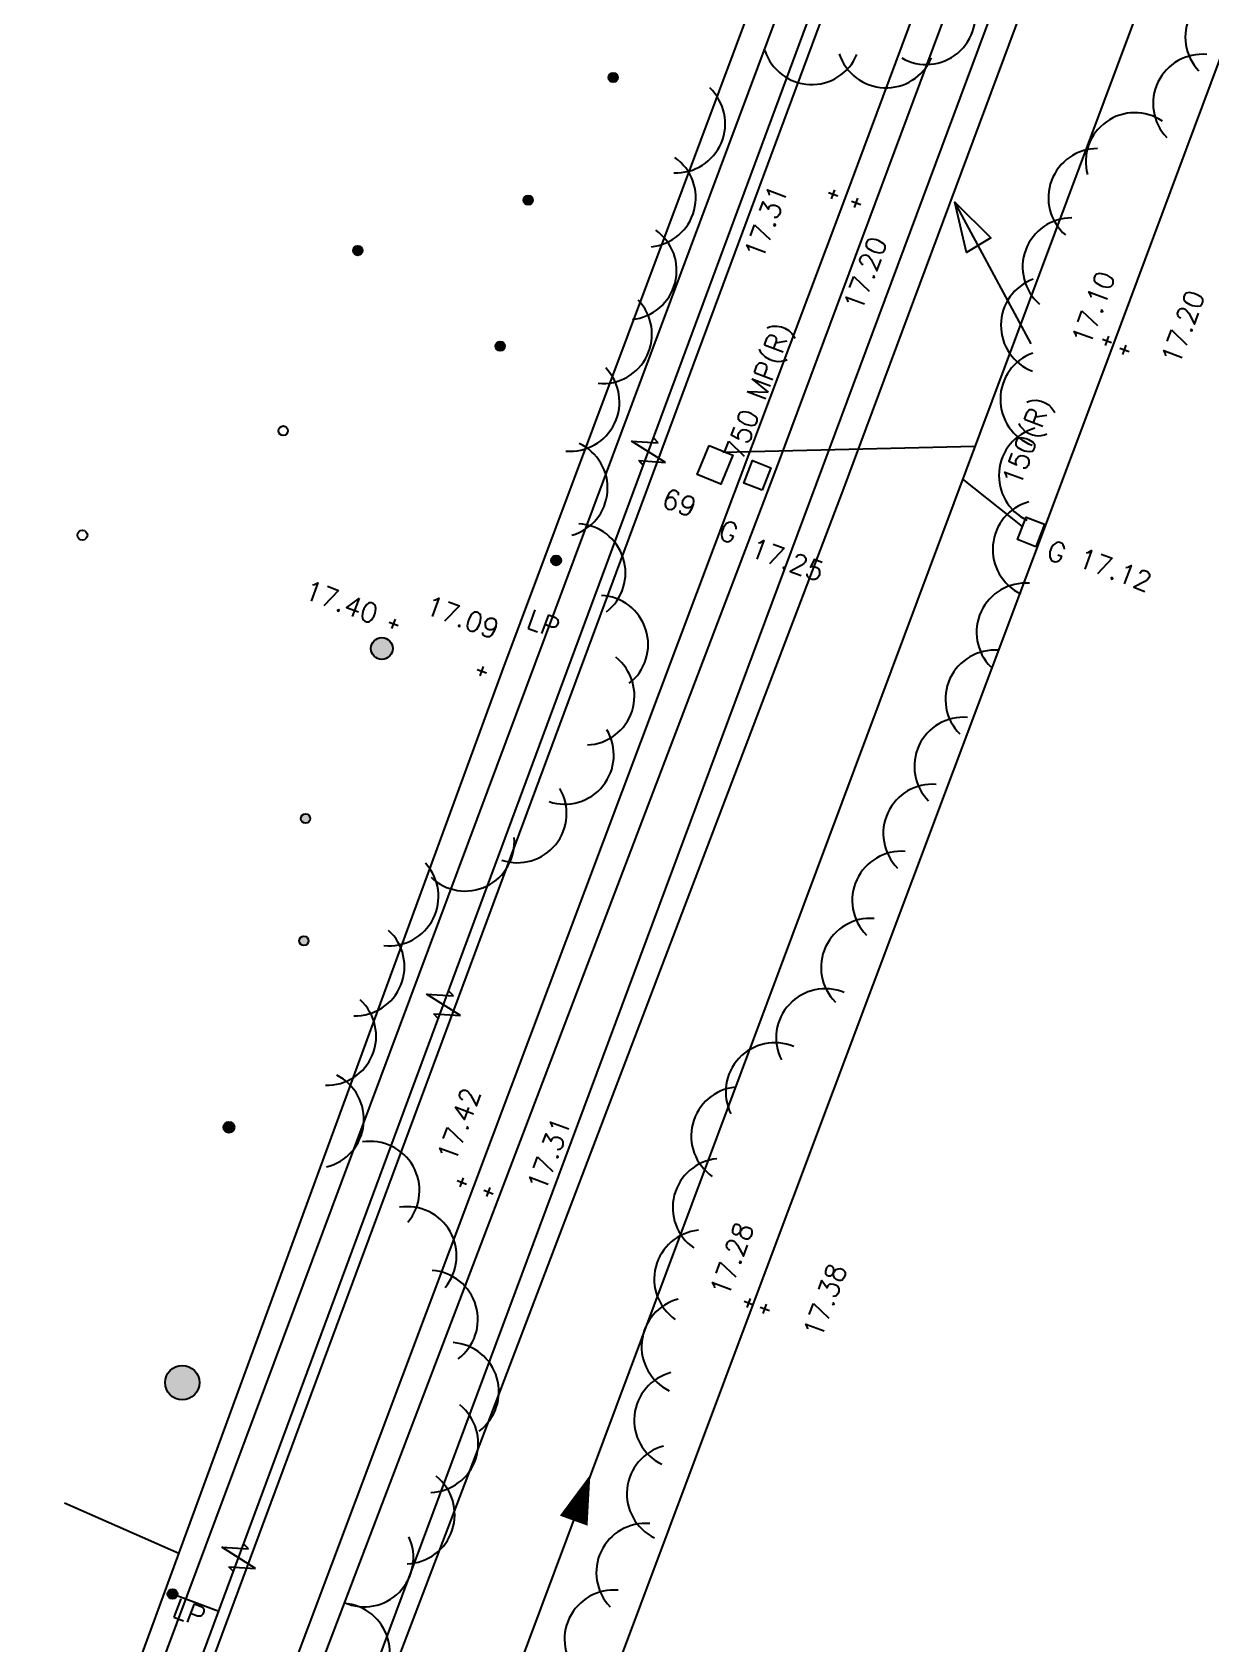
# Model space of a CAD drawing. Header units: millimetres. Extents: x 521005098 to 521837086, y 174609906 to 175681253.
# Drawn here: x 521472664 to 521496642, y 174689188 to 174721978 of the extents above; entities that cross this region are included whole.
import ezdxf

# ---------------------------------------------------------------- set-up
doc = ezdxf.new("R2010")
doc.units = ezdxf.units.MM
doc.header["$LTSCALE"] = 200
doc.linetypes.add('layout$0$survey$0$DASHED', pattern=[19.05, 12.7, -6.35])
for name, color, linetype in [('layout$0$survey$0$BOUNDARY', 8, 'Continuous'), ('layout$0$survey$0$BT', 8, 'Continuous'), ('layout$0$survey$0$CATV', 8, 'Continuous'), ('layout$0$survey$0$DETAIL', 8, 'Continuous'), ('layout$0$survey$0$ELEC', 8, 'Continuous'), ('layout$0$survey$0$GAS', 8, 'Continuous'), ('layout$0$survey$0$LEVEL', 8, 'Continuous'), ('layout$0$survey$0$MH_NUMBER', 8, 'Continuous'), ('layout$0$survey$0$ROAD', 8, 'Continuous'), ('layout$0$survey$0$SERVICE', 8, 'Continuous'), ('layout$0$survey$0$STORM', 3, 'Continuous'), ('layout$0$survey$0$TEXT_SERVICE', 8, 'Continuous'), ('layout$0$survey$0$VEGETATION', 8, 'Continuous'), ('layout$0$survey$0$WATER', 8, 'Continuous')]:
    doc.layers.add(name, color=color, linetype=linetype)
doc.styles.add('layout$0$survey$0$ROMANS', font='Romans.shx')

# ---------------------------------------------------------------- blocks, each defined once
blk = doc.blocks.new('layout')
at = {"layer": 'layout$0$survey$0$SERVICE', "linetype": 'Continuous'}
h = blk.add_hatch(color=256, dxfattribs=at)
edge = h.paths.add_edge_path()
edge.add_arc((521483323.9, 174711230.3), 100, 0, 360)
h = blk.add_hatch(color=256, dxfattribs=at)
edge = h.paths.add_edge_path()
edge.add_arc((521475517.9, 174690200.5), 100, 0, 360)
at = {"layer": 'layout$0$survey$0$VEGETATION', "linetype": 'Continuous'}
h = blk.add_hatch(color=256, dxfattribs=at)
edge = h.paths.add_edge_path()
edge.add_arc((521484485, 174721054.6), 95.5, 0, 360)
h = blk.add_hatch(color=256, dxfattribs=at)
edge = h.paths.add_edge_path()
edge.add_arc((521482755.2, 174718559.7), 95.5, 0, 360)
h = blk.add_hatch(color=256, dxfattribs=at)
edge = h.paths.add_edge_path()
edge.add_arc((521479287.1, 174717533.8), 95.5, 0, 360)
h = blk.add_hatch(color=256, dxfattribs=at)
edge = h.paths.add_edge_path()
edge.add_arc((521482185.1, 174715590.3), 95.5, 0, 360)
h = blk.add_hatch(color=256, dxfattribs=at)
edge = h.paths.add_edge_path()
edge.add_arc((521465102.1, 174703499.3), 445.6, 0, 360)
edge = h.paths.add_edge_path()
edge.add_arc((521478192.5, 174703490.5), 95.5, 0, 360)
edge = h.paths.add_edge_path()
edge.add_arc((521478226.6, 174705977.2), 95.5, 0, 360)
edge = h.paths.add_edge_path()
edge.add_arc((521479776.5, 174709438.4), 222.8, 0, 360)
edge = h.paths.add_edge_path()
edge.add_arc((521468838.4, 174713015.5), 95.5, 0, 360)
edge = h.paths.add_edge_path()
edge.add_arc((521466948, 174708161.4), 95.5, 0, 360)
h = blk.add_hatch(color=256, dxfattribs=at)
edge = h.paths.add_edge_path()
edge.add_arc((521476666.5, 174699697.9), 111.4, 0, 360)
h = blk.add_hatch(color=256, dxfattribs=at)
edge = h.paths.add_edge_path()
edge.add_arc((521475715.9, 174694501.3), 350.1, 0, 360)
at = {"layer": 'layout$0$survey$0$BOUNDARY', "linetype": 'Continuous'}
for p, q in [((521482225.6, 174708969.2), (521489167.7, 174727539.3)), ((521474650.4, 174688308.8), (521482225.6, 174708969.2))]:
    blk.add_line(p, q, dxfattribs=at)
at = {"layer": 'layout$0$survey$0$BT', "linetype": 'Continuous', "flags": 128}
blk.add_lwpolyline([(521462408.7, 174654273), (521504176.2, 174766131)], dxfattribs=at)
at = {"layer": 'layout$0$survey$0$CATV', "linetype": 'Continuous', "flags": 128}
blk.add_lwpolyline([(521492829.5, 174733328.8), (521451182.9, 174621134.1)], dxfattribs=at)
at = {"layer": 'layout$0$survey$0$DETAIL', "linetype": 'layout$0$survey$0$DASHED', "flags": 128}
blk.add_lwpolyline([(521475645.6, 174691023.2), (521469656, 174693676.4), (521466080.3, 174695347.3), (521464578.7, 174695414.3), (521462892, 174693926.2), (521461550.2, 174691529), (521459349.3, 174689942.5), (521456561.2, 174689959.9), (521454858.8, 174691119.8), (521460316.8, 174702774.7), (521465811.4, 174723125.7), (521472596.9, 174738823.8), (521473348.1, 174741183.1), (521474209.2, 174744545.6), (521474824.2, 174747188.6)], dxfattribs=at)
at = {"layer": 'layout$0$survey$0$DETAIL', "linetype": 'Continuous'}
for centre, radius in [((521477771.8, 174713870.3), 95.5), ((521473685.6, 174711744.5), 100)]:
    blk.add_circle(centre, radius, dxfattribs=at)
at = {"layer": 'layout$0$survey$0$ELEC'}
for p, q in [((521484858.7, 174713660), (521485401.4, 174713622.1)), ((521485547.4, 174713222.7), (521484858.7, 174713660)), ((521485401.4, 174713622.1), (521485311, 174713721.2)), ((521485095, 174713161.5), (521485004.7, 174713260.7)), ((521485004.7, 174713260.7), (521485547.4, 174713222.7)), ((521480689, 174702407.7), (521481231.8, 174702369.8)), ((521481377.8, 174701970.4), (521480689, 174702407.7)), ((521481231.8, 174702369.8), (521481141.4, 174702468.9)), ((521480925.4, 174701909.2), (521480835, 174702008.4)), ((521480835, 174702008.4), (521481377.8, 174701970.4)), ((521476519.4, 174691155.4), (521477062.1, 174691117.5)), ((521477208.1, 174690718.1), (521476519.4, 174691155.4)), ((521477062.1, 174691117.5), (521476971.8, 174691216.7)), ((521476755.8, 174690656.9), (521476665.4, 174690756.1)), ((521476665.4, 174690756.1), (521477208.1, 174690718.1))]:
    blk.add_line(p, q, dxfattribs=at)
at = {"layer": 'layout$0$survey$0$ELEC', "linetype": 'Continuous', "flags": 128}
for points in [[(521453938.2, 174630117.5), (521462845.3, 174653514.2), (521472659.9, 174679603.6), (521492455.2, 174733023.9), (521508326.3, 174775119.3), (521529431.5, 174832060.3), (521564628.2, 174926839.4)], [(521475517.9, 174690200.5), (521476457.6, 174689852.3)]]:
    blk.add_lwpolyline(points, dxfattribs=at)
at = {"layer": 'layout$0$survey$0$GAS', "linetype": 'Continuous', "flags": 128}
for points in [[(521452776.1, 174620443.1), (521465925.3, 174655615.4), (521487844.9, 174713206.3), (521515170.5, 174786610), (521539921.2, 174853278.6), (521583151.6, 174969608), (521602538.7, 175021130.6)], [(521454084.6, 174619873.7), (521467233.8, 174655045.9), (521489153.5, 174712636.8), (521516479.1, 174786040.6), (521541229.7, 174852709.2), (521584460.2, 174969038.6), (521603847.2, 175020561.1)], [(521492989, 174715640.4), (521491434.1, 174718518.7), (521492166.2, 174717794.4), (521491675.8, 174717496.7), (521491434.1, 174718518.7)]]:
    blk.add_lwpolyline(points, dxfattribs=at)
at = {"layer": 'layout$0$survey$0$LEVEL', "flags": 128}
for points in [[(521488867.1, 174718715.5), (521489054.5, 174718645.7)], [(521488925.9, 174718586.9), (521488995.7, 174718774.3)], [(521489394.5, 174718412.4), (521489464.3, 174718599.9)], [(521489335.6, 174718541.1), (521489523.1, 174718471.3)], [(521494438.5, 174715735.4), (521494625.9, 174715665.6)], [(521494497.3, 174715606.8), (521494567.1, 174715794.2)], [(521494852.6, 174715423.5), (521494922.4, 174715610.9)], [(521494793.8, 174715552.1), (521494981.2, 174715482.3)], [(521479981.9, 174709848.2), (521480051.7, 174710035.6)], [(521479923.1, 174709976.8), (521480110.5, 174709907)], [(521481778, 174708885.2), (521481847.8, 174709072.7)], [(521481719.2, 174709013.9), (521481906.6, 174708944.1)], [(521481312.4, 174698611.9), (521481499.8, 174698542.1)], [(521481371.2, 174698483.3), (521481441, 174698670.7)], [(521481855.6, 174698414.1), (521482043, 174698344.3)], [(521481914.4, 174698285.5), (521481984.2, 174698472.9)], [(521487149.4, 174696156.4), (521487336.8, 174696086.6)], [(521487208.2, 174696027.8), (521487278, 174696215.2)], [(521487475.2, 174696036.3), (521487662.6, 174695966.6)], [(521487534, 174695907.7), (521487603.8, 174696095.2)]]:
    blk.add_lwpolyline(points, dxfattribs=at)
at = {"layer": 'layout$0$survey$0$ROAD', "linetype": 'Continuous', "flags": 128}
for points in [[(521458998.2, 174620502.2), (521464340.4, 174634734.1), (521471543.8, 174653904), (521479105.8, 174674151.3), (521487334.6, 174696088.7), (521494653.2, 174715604.4), (521501832.8, 174734832.1), (521509255.2, 174754796.2), (521518544.7, 174779628.9), (521526408.1, 174800872.4), (521534508.3, 174822705.3), (521542913.9, 174845337.3), (521550827.2, 174866665.8), (521557707.1, 174885238.5), (521566400.8, 174908600.7), (521582455, 174951875.1), (521598951.3, 174996297.6), (521607513.5, 175019356.9)], [(521491259.9, 174724135.4), (521489195.1, 174718593.4), (521481640.4, 174698489.8), (521473959.9, 174678035.2), (521466258.8, 174657451.3), (521459876.1, 174640511.3)]]:
    blk.add_lwpolyline(points, dxfattribs=at)
at = {"layer": 'layout$0$survey$0$SERVICE', "linetype": 'Continuous', "flags": 128}
for points in [[(521486440, 174713571.1), (521486920.5, 174713372.3), (521486675.8, 174712780.9), (521486195.3, 174712979.7)], [(521487512.5, 174712658.9), (521487140.2, 174712805.4), (521487319.7, 174713261.3), (521487691.9, 174713114.9)], [(521493080.6, 174711509.1), (521492708.4, 174711655.6), (521492887.9, 174712111.5), (521493260.1, 174711965)]]:
    blk.add_lwpolyline(points, close=True, dxfattribs=at)
at = {"layer": 'layout$0$survey$0$SERVICE', "linetype": 'Continuous'}
for centre in [(521483323.9, 174711230.3), (521475517.9, 174690200.5)]:
    blk.add_circle(centre, 100, dxfattribs=at)
at = {"layer": 'layout$0$survey$0$STORM', "linetype": 'Continuous', "flags": 128}
for points in [[(521509746.3, 174761457.9), (521456539.6, 174619114.3)], [(521486712.5, 174713433.1), (521491841.1, 174713556.1)], [(521492813.6, 174711922.8), (521491593.3, 174712893.3)]]:
    blk.add_lwpolyline(points, dxfattribs=at)
at = {"layer": 'layout$0$survey$0$STORM', "flags": 128}
blk.add_lwpolyline([(521484020.2, 174692633, 0, 600, 0), (521483680.5, 174691692.5, 600, 600, 0)], format="xyseb", dxfattribs=at)
at = {"layer": 'layout$0$survey$0$VEGETATION', "linetype": 'Continuous'}
for centre, radius in [((521484485, 174721054.6), 95.5), ((521482755.2, 174718559.7), 95.5), ((521479287.1, 174717533.8), 95.5), ((521482185.1, 174715590.3), 95.5), ((521479776.5, 174709438.4), 222.8), ((521478226.6, 174705977.2), 95.5), ((521478192.5, 174703490.5), 95.5), ((521476666.5, 174699697.9), 111.4), ((521475715.9, 174694501.3), 350.1)]:
    blk.add_circle(centre, radius, dxfattribs=at)
for centre, start, end in [((521497123.5, 174721882.1), 84.54854, 223.82027), ((521490852.6, 174722321.4), 240.18125, 19.45298), ((521488522.5, 174721913.8), 197.80968, 337.08141), ((521490036.1, 174721846.3), 197.80968, 337.08141), ((521496468.6, 174720528.3), 84.54854, 223.82027), ((521485763.7, 174720117.2), 267.55371, 46.82544), ((521495098.3, 174719340.9), 55.81052, 195.08225), ((521494338.8, 174718610.1), 89.9411, 229.21283), ((521485163.8, 174718609.8), 275.6551, 54.92684), ((521484775.6, 174717131), 275.6551, 54.92684), ((521493814, 174717200.8), 89.9411, 229.21283), ((521493372.3, 174716014.1), 109.93535, 249.20708), ((521484273.3, 174715830.7), 264.74356, 44.01529), ((521493361, 174714510.2), 109.93535, 249.20708), ((521483612.2, 174714452.1), 264.74356, 44.01529), ((521493331.8, 174712955.5), 105.54289, 244.81462), ((521483371.1, 174712704.5), 285.89566, 65.16739), ((521493205.4, 174711456.9), 105.54289, 244.81462), ((521483735.2, 174710976.4), 307.92953, 87.20126), ((521492876.4, 174709769.3), 85.49364, 224.76538), ((521484196.6, 174709518.8), 307.92953, 87.20126), ((521492243.9, 174708404.9), 85.49364, 224.76538), ((521483917.2, 174708474.8), 272.41525, 51.68698), ((521483496.9, 174707271), 251.49569, 30.76742), ((521491611.5, 174707040.5), 85.49364, 224.76538), ((521482537.5, 174706080.7), 251.49569, 30.76742), ((521490979, 174705676.1), 85.49364, 224.76538), ((521481473.6, 174705503.9), 225.8948, 5.16653), ((521490346.5, 174704311.7), 85.49364, 224.76538), ((521479929.9, 174704390), 263.59709, 42.86882), ((521489714, 174702947.3), 85.49364, 224.76538), ((521479238.6, 174702966.7), 268.20433, 47.47606), ((521488799.8, 174701515.7), 67.30892, 206.58065), ((521478661.9, 174701550.8), 268.20433, 47.47606), ((521487773.1, 174700416.9), 67.30892, 206.58065), ((521478412, 174699860.8), 283.98552, 63.25725), ((521487071.4, 174699519), 95.87746, 235.14919), ((521479542.8, 174698410.7), 319.9713, 99.24303), ((521486695.2, 174698062.9), 95.87746, 235.14919), ((521480298.2, 174697081.4), 319.9713, 99.24303), ((521486319, 174696606.9), 95.87746, 235.14919), ((521480731.2, 174695786.4), 306.59185, 85.86358), ((521486061.7, 174695234.3), 104.64696, 243.91869), ((521481158.4, 174694318.4), 306.59185, 85.86358), ((521485911.8, 174693737.9), 104.64696, 243.91869), ((521480739.7, 174693265.8), 272.06347, 51.3352), ((521485762, 174692241.5), 104.64696, 243.91869), ((521480259.6, 174691814.3), 272.06347, 51.3352), ((521479419.8, 174690939.7), 245.89456, 25.16629), ((521485140, 174690637.1), 84.92494, 224.19667), ((521484494, 174689279), 84.92494, 224.19667), ((521478939.5, 174689013.8), 301.96209, 81.23382)]:
    blk.add_arc(centre, 1000, start, end, dxfattribs=at)
at = {"layer": 'layout$0$survey$0$WATER', "linetype": 'Continuous', "flags": 128}
blk.add_lwpolyline([(521603361.6, 175020830), (521457902.3, 174630344.4), (521460680.1, 174629309.7)], dxfattribs=at)
at = {"layer": 'layout$0$survey$0$GAS', "linetype": 'Continuous', "style": 'layout$0$survey$0$ROMANS'}
for s, p in [('750 MP(R)', (521487108.8, 174713242.5)), ('150(R)', (521492758.4, 174712710.9))]:
    blk.add_text(s, height=400, rotation=69.57696, dxfattribs=at).set_placement(p)
at = {"layer": 'layout$0$survey$0$LEVEL', "style": 'layout$0$survey$0$ROMANS'}
for s, rotation, p in [('17.31', 69.57696, (521487515.1, 174717328.3)), ('17.20', 69.57696, (521489532.4, 174716274.2)), ('17.10', 69.57696, (521494174.5, 174715574.3)), ('17.20', 69.57696, (521495994.9, 174715185.9)), ('17.25', 339.57696, (521487230.3, 174711324.2)), ('17.12', 339.57696, (521493901.3, 174711120.2)), ('17.40', 339.57696, (521478161.2, 174710466.4)), ('17.09', 339.57696, (521480621.1, 174710153.6)), ('17.42', 69.57696, (521481265.1, 174698957.8)), ('17.31', 69.57696, (521483097.5, 174698362.9)), ('17.28', 69.57696, (521486816.7, 174696219.8)), ('17.38', 69.57696, (521488710.7, 174695377.3))]:
    blk.add_text(s, height=400, rotation=rotation, dxfattribs=at).set_placement(p)
at = {"layer": 'layout$0$survey$0$MH_NUMBER', "linetype": 'Continuous', "style": 'layout$0$survey$0$ROMANS'}
blk.add_text('69', height=400, rotation=339.57696, dxfattribs=at).set_placement((521485438.1, 174712336))
at = {"layer": 'layout$0$survey$0$TEXT_SERVICE', "linetype": 'Continuous', "style": 'layout$0$survey$0$ROMANS'}
for s, p in [('G', (521486592.1, 174711689.4)), ('G', (521493268, 174711279)), ('LP', (521482688.6, 174709871.7)), ('LP', (521475481.3, 174689750.7))]:
    blk.add_text(s, height=400, rotation=339.57696, dxfattribs=at).set_placement(p)

msp = doc.modelspace()

# ---------------------------------------------------------------- block references
msp.add_blockref('layout', (0, 0))

doc.saveas('drawing.dxf')
